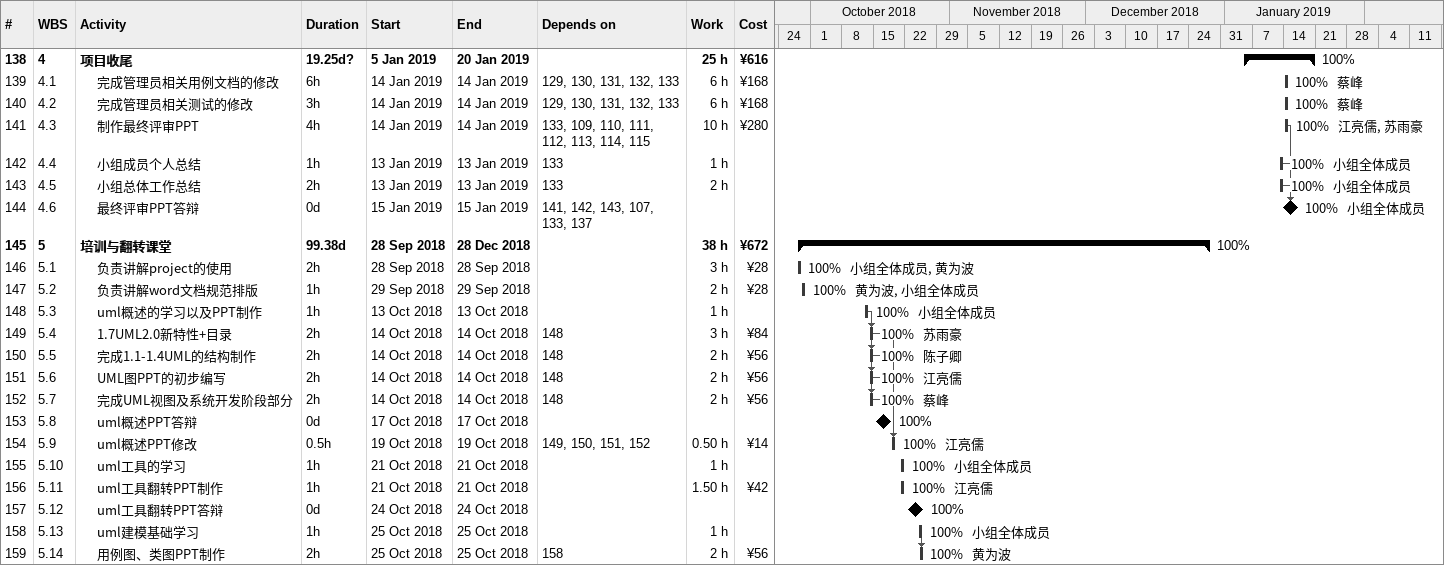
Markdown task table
| ID | WBS | Task | Duration | Start | Finish | Predecessors | Resources | % complete | Work (h) | Cost (¥) |
|---|---|---|---|---|---|---|---|---|---|---|
| 138 | 4 | **项目收尾** | 19.25d? | 2019-01-05 | 2019-01-20 |  |  | 100 | 25 | 616 |
| 139 | 4.1 | 完成管理员相关用例文档的修改 | 6h | 2019-01-14 | 2019-01-14 | 129, 130, 131, 132, 133 | 蔡峰 | 100 | 6 | 168 |
| 140 | 4.2 | 完成管理员相关测试的修改 | 3h | 2019-01-14 | 2019-01-14 | 129, 130, 131, 132, 133 | 蔡峰 | 100 | 6 | 168 |
| 141 | 4.3 | 制作最终评审PPT | 4h | 2019-01-14 | 2019-01-14 | 133, 109, 110, 111, 112, 113, 114, 115 | 江亮儒, 苏雨豪 | 100 | 10 | 280 |
| 142 | 4.4 | 小组成员个人总结 | 1h | 2019-01-13 | 2019-01-13 | 133 | 小组全体成员 | 100 | 1 |  |
| 143 | 4.5 | 小组总体工作总结 | 2h | 2019-01-13 | 2019-01-13 | 133 | 小组全体成员 | 100 | 2 |  |
| 144 | 4.6 | 最终评审PPT答辩 | 0d | 2019-01-15 | 2019-01-15 | 141, 142, 143, 107, 133, 137 | 小组全体成员 | 100 |  |  |
| 145 | 5 | **培训与翻转课堂** | 99.38d | 2018-09-28 | 2018-12-28 |  |  | 100 | 38 | 672 |
| 146 | 5.1 | 负责讲解project的使用 | 2h | 2018-09-28 | 2018-09-28 |  | 小组全体成员, 黄为波 | 100 | 3 | 28 |
| 147 | 5.2 | 负责讲解word文档规范排版 | 1h | 2018-09-29 | 2018-09-29 |  | 黄为波, 小组全体成员 | 100 | 2 | 28 |
| 148 | 5.3 | uml概述的学习以及PPT制作 | 1h | 2018-10-13 | 2018-10-13 |  | 小组全体成员 | 100 | 1 |  |
| 149 | 5.4 | 1.7UML2.0新特性+目录 | 2h | 2018-10-14 | 2018-10-14 | 148 | 苏雨豪 | 100 | 3 | 84 |
| 150 | 5.5 | 完成1.1-1.4UML的结构制作 | 2h | 2018-10-14 | 2018-10-14 | 148 | 陈子卿 | 100 | 2 | 56 |
| 151 | 5.6 | UML图PPT的初步编写 | 2h | 2018-10-14 | 2018-10-14 | 148 | 江亮儒 | 100 | 2 | 56 |
| 152 | 5.7 | 完成UML视图及系统开发阶段部分 | 2h | 2018-10-14 | 2018-10-14 | 148 | 蔡峰 | 100 | 2 | 56 |
| 153 | 5.8 | uml概述PPT答辩 | 0d | 2018-10-17 | 2018-10-17 |  |  | 100 |  |  |
| 154 | 5.9 | uml概述PPT修改 | 0.5h | 2018-10-19 | 2018-10-19 | 149, 150, 151, 152 | 江亮儒 | 100 | 0.50 | 14 |
| 155 | 5.10 | uml工具的学习 | 1h | 2018-10-21 | 2018-10-21 |  | 小组全体成员 | 100 | 1 |  |
| 156 | 5.11 | uml工具翻转PPT制作 | 1h | 2018-10-21 | 2018-10-21 |  | 江亮儒 | 100 | 1.50 | 42 |
| 157 | 5.12 | uml工具翻转PPT答辩 | 0d | 2018-10-24 | 2018-10-24 |  |  | 100 |  |  |
| 158 | 5.13 | uml建模基础学习 | 1h | 2018-10-25 | 2018-10-25 |  | 小组全体成员 | 100 | 1 |  |
| 159 | 5.14 | 用例图、类图PPT制作 | 2h | 2018-10-25 | 2018-10-25 | 158 | 黄为波 | 100 | 2 | 56 |
